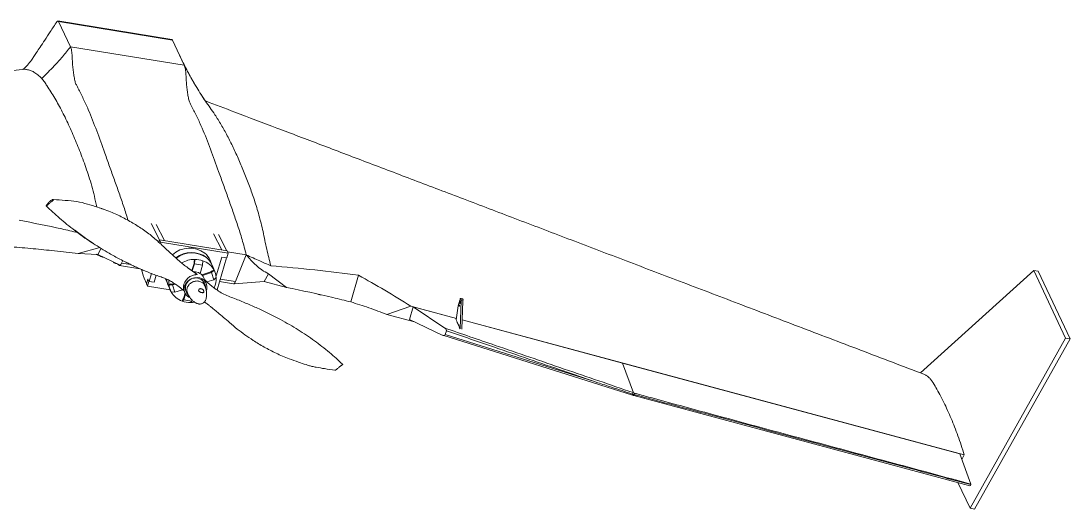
# Model space of a CAD drawing. Header units: inches. Extents: x 0 to 11.7, y 0 to 8.2.
# Drawn here: x 4.6911 to 4.8112, y 4.2961 to 4.352 of the extents above; entities that cross this region are included whole.
import ezdxf

# ---------------------------------------------------------------- set-up
doc = ezdxf.new("R2010")
doc.units = ezdxf.units.IN
doc.header["$MEASUREMENT"] = 0

msp = doc.modelspace()

# ---------------------------------------------------------------- linework, layer by layer
at = {"color": 7, "linetype": 'Continuous', "lineweight": 15}
for p, q in [((4.7084172015, 4.3498910713), (4.6953711395, 4.3520081145)), ((4.695454865, 4.3519342619), (4.6968090482, 4.349049121)), ((4.708481545, 4.3498203828), (4.695454865, 4.3519342619)), ((4.708481545, 4.3498203828), (4.7084074856, 4.3498926567)), ((4.708481545, 4.3498203828), (4.7098356974, 4.3469352534)), ((4.7098356974, 4.3469352534), (4.6968090482, 4.349049121)), ((4.70039272, 4.3305279296), (4.700118036, 4.330620213)), ((4.7005705171, 4.3304681776), (4.70039272, 4.3305279296)), ((4.7070150907, 4.32695585), (4.7060607842, 4.3288163518)), ((4.7075673163, 4.3268662391), (4.7066130288, 4.3287267457)), ((4.7070037158, 4.3269576889), (4.7069192114, 4.3266733417)), ((4.7071164649, 4.3266884485), (4.7070037158, 4.3269576889)), ((4.71474475, 4.325701541), (4.7070037158, 4.3269576889)), ((4.7141348889, 4.3258004946), (4.7131805823, 4.3276610197)), ((4.7146871145, 4.3257108837), (4.7137328081, 4.3275713856)), ((4.6976724853, 4.3253855772), (4.7001545304, 4.3260832417)), ((4.7003073526, 4.3259893285), (4.6999265306, 4.3252910585)), ((4.7071164649, 4.3266884485), (4.7070709914, 4.3265353966)), ((4.71485753, 4.3254322658), (4.7071164649, 4.3266884485)), ((4.71485753, 4.3254322658), (4.71474475, 4.325701541)), ((4.7169243674, 4.3252388005), (4.7147937376, 4.3255845364)), ((4.6999265306, 4.3252910585), (4.6976724853, 4.3253855772)), ((4.7025046817, 4.32404262), (4.6999265306, 4.3252910585)), ((4.7027827298, 4.3245844851), (4.7026640309, 4.3242897989)), ((4.7109679652, 4.3245156089), (4.7109474876, 4.3242503841)), ((4.7110290142, 4.3247198011), (4.7109679652, 4.3245156089)), ((4.7109998291, 4.3242287006), (4.7110363512, 4.3247022371)), ((4.7110290142, 4.3247198011), (4.7110363512, 4.3247022371)), ((4.7119362428, 4.3240752791), (4.711972765, 4.3245487924)), ((4.711965397, 4.3245663912), (4.711972765, 4.3245487924)), ((4.7129977045, 4.3241118268), (4.7127868947, 4.3246151987)), ((4.7134695047, 4.3228307103), (4.7141114642, 4.324991271)), ((4.7135781647, 4.3212481424), (4.7146636899, 4.3249016601)), ((4.7141114642, 4.324991271), (4.7146636899, 4.3249016601)), ((4.7146982046, 4.3248960601), (4.7141114642, 4.324991271)), ((4.7146982046, 4.3248960601), (4.71485753, 4.3254322658)), ((4.7169243674, 4.3252388005), (4.7156907109, 4.3221759198)), ((4.7024364145, 4.3240286033), (4.7047278581, 4.323656752)), ((4.7049508659, 4.3235637911), (4.7051665187, 4.3227758349)), ((4.7109474876, 4.3242503841), (4.7107020659, 4.3234293411)), ((4.7107505781, 4.3233948899), (4.7109998291, 4.3242287006)), ((4.7119362428, 4.3240752791), (4.7109998291, 4.3242287006)), ((4.7116453289, 4.3231021884), (4.7119362428, 4.3240752791)), ((4.7118391078, 4.3229547845), (4.7128596299, 4.3232827258)), ((4.712959084, 4.3232217063), (4.711907193, 4.3228836865)), ((4.7128596299, 4.3232827258), (4.7130234523, 4.3234283458)), ((4.7132515413, 4.3234816837), (4.712959084, 4.3232217063)), ((4.712959084, 4.3232217063), (4.7132019116, 4.3223910847)), ((4.7133313585, 4.3233152393), (4.7130192772, 4.3240603031)), ((4.7130234523, 4.3234283458), (4.7132441733, 4.3234992825)), ((4.7132515413, 4.3234816837), (4.7132441733, 4.3234992825)), ((4.8070496368, 4.3234412695), (4.7940799416, 4.3117233911)), ((4.8106813016, 4.315703822), (4.8070496368, 4.3234412695)), ((4.8070496368, 4.3234412695), (4.8075673668, 4.3233572402)), ((4.8111990126, 4.3156198111), (4.8075673668, 4.3233572402)), ((4.7052409218, 4.3225678303), (4.7055216595, 4.3219696716)), ((4.7056705624, 4.322470839), (4.7055112678, 4.3219346217)), ((4.7057833423, 4.3222015871), (4.7056240169, 4.3216653813)), ((4.7056705624, 4.322470839), (4.7057833423, 4.3222015871)), ((4.7056705624, 4.322470839), (4.7057051079, 4.3224652274)), ((4.7057833423, 4.3222015871), (4.7063700826, 4.3221063762)), ((4.7058029424, 4.3222315698), (4.7058185626, 4.3221983398)), ((4.7058185626, 4.3221983398), (4.7060838064, 4.3230910928)), ((4.7058185626, 4.3221983398), (4.7063707882, 4.3221087289)), ((4.7063689963, 4.3221090008), (4.7063700826, 4.3221063762)), ((4.7063700826, 4.3221063762), (4.7066062547, 4.3229012077)), ((4.7063707882, 4.3221087289), (4.7066062547, 4.3229012077)), ((4.7076946522, 4.3224824485), (4.707905481, 4.3219790582)), ((4.7122026349, 4.3223147974), (4.7120810506, 4.3226050642)), ((4.712351316, 4.3219598258), (4.7122527407, 4.322195176)), ((4.7132019116, 4.3223910847), (4.7124005569, 4.3221335765)), ((4.7134943879, 4.322651067), (4.7132019116, 4.3223910847)), ((4.713853784, 4.3221758608), (4.7154824765, 4.3219115834)), ((4.7155313309, 4.3219287525), (4.7189931617, 4.3221970671)), ((4.7194621684, 4.3230569836), (4.7189931617, 4.3221970671)), ((4.7189931617, 4.3221970671), (4.7215275014, 4.321514546)), ((4.7194621684, 4.3230569836), (4.7215275014, 4.321514546)), ((4.7288834865, 4.3198498615), (4.7297558373, 4.322910534)), ((4.7056240169, 4.3216653813), (4.7055112678, 4.3219346217)), ((4.7056240169, 4.3216653813), (4.7082127996, 4.3212452919)), ((4.7079270536, 4.3219275577), (4.7082391042, 4.3211824822)), ((4.7080790953, 4.3218394956), (4.7082998164, 4.3219104323)), ((4.7080790953, 4.3218394956), (4.7080864514, 4.3218219132)), ((4.7085014366, 4.3217892654), (4.7080864514, 4.3218219132)), ((4.7082998164, 4.3219104323), (4.7085322612, 4.3218921386)), ((4.7087442642, 4.3209586438), (4.708329279, 4.3209912916)), ((4.7088058592, 4.3218870901), (4.7085014366, 4.3217892654)), ((4.7085014366, 4.3217892654), (4.7087442642, 4.3209586438)), ((4.7085322612, 4.3218921386), (4.7087163268, 4.3219512956)), ((4.7096454999, 4.3212482594), (4.7087442642, 4.3209586438)), ((4.7099307354, 4.3208490852), (4.7097508364, 4.3202472849)), ((4.7097644432, 4.321745509), (4.7097574836, 4.3217113028)), ((4.7097671362, 4.3201050827), (4.7099694469, 4.3207818749)), ((4.7097939687, 4.321165393), (4.709892544, 4.3209300427)), ((4.7155313309, 4.3219287525), (4.7154736874, 4.3219199464)), ((4.7096616984, 4.3201459643), (4.7096006685, 4.3199417536)), ((4.7096080554, 4.3199241596), (4.7096006685, 4.3199417536)), ((4.7096080554, 4.3199241596), (4.7097671362, 4.3201050827)), ((4.7097508364, 4.3202472849), (4.7096616984, 4.3201459643)), ((4.7107035499, 4.3199516612), (4.7097671362, 4.3201050827)), ((4.7105444383, 4.3197707497), (4.7107035499, 4.3199516612)), ((4.7107035499, 4.3199516612), (4.7107342459, 4.3200543734)), ((4.7413596103, 4.3200526329), (4.7411738588, 4.3193992935)), ((4.7413956215, 4.3167804627), (4.7415319786, 4.3200101128)), ((4.7416743196, 4.3202090461), (4.7414765407, 4.320239215)), ((4.7415319786, 4.3200101128), (4.7417297267, 4.3199799554)), ((4.7415934503, 4.3167515946), (4.7417297267, 4.3199799554)), ((4.7330142975, 4.3184210771), (4.7357628423, 4.3193653149)), ((4.7330142975, 4.3184210771), (4.7361943135, 4.3175646731)), ((4.7356104063, 4.3178430706), (4.7360132673, 4.3192979795)), ((4.7357628423, 4.3193653149), (4.7409884845, 4.3179600533)), ((4.7360132673, 4.3192979795), (4.739639056, 4.3168649861)), ((4.7409884845, 4.3179600533), (4.7360132673, 4.3192979795)), ((4.7411738588, 4.3193992935), (4.7409666385, 4.3177903702)), ((4.7393489367, 4.3160606682), (4.7356104063, 4.3178430706)), ((4.7409666385, 4.3177903702), (4.7410258087, 4.3176510807)), ((4.7410258087, 4.3176510807), (4.7410225592, 4.3176396208)), ((4.7599828527, 4.3128521339), (4.7416371128, 4.3177856251)), ((4.7416371128, 4.3177856251), (4.799093573, 4.3023345742)), ((4.7394161155, 4.3160341065), (4.7611264557, 4.3091925677)), ((4.739822681, 4.3165519015), (4.7397015082, 4.3161143888)), ((4.7397015082, 4.3161143888), (4.7567625557, 4.3107379714)), ((4.7413460086, 4.3168954962), (4.7413463217, 4.3168965537)), ((4.7413463217, 4.3168965537), (4.7413956215, 4.3167804627)), ((4.7413517029, 4.3168838823), (4.7413509742, 4.3168839958)), ((4.7413956215, 4.3167804627), (4.7414131226, 4.3167777945)), ((4.7997561362, 4.2962308041), (4.8106813016, 4.315703822)), ((4.8002738353, 4.296146798), (4.8111990126, 4.3156198111)), ((4.8106813016, 4.315703822), (4.8111990126, 4.3156198111)), ((4.7599828527, 4.3128521339), (4.7985779418, 4.3024732358)), ((4.7599828527, 4.3128521339), (4.7612260385, 4.3094611065)), ((4.7611315279, 4.3093026554), (4.7611329524, 4.3093021912)), ((4.7611329524, 4.3093021912), (4.7613226791, 4.3092460981)), ((4.7612895734, 4.3091449812), (4.7997505186, 4.2988021519)), ((4.7613226791, 4.3092460981), (4.7613229735, 4.3092460139)), ((4.7985779418, 4.3024732358), (4.7998482293, 4.2990083003)), ((4.799093573, 4.3023345742), (4.7988156089, 4.3018249472)), ((4.7983757226, 4.2991718587), (4.7997561362, 4.2962308041)), ((4.7998482293, 4.2990083003), (4.7998332558, 4.2989392728)), ((4.7997561362, 4.2962308041), (4.8002738353, 4.296146798))]:
    msp.add_line(p, q, dxfattribs=at)
at = {"color": 8, "linetype": 'Continuous', "lineweight": 15}
for p, q in [((4.70372165, 4.3241181723), (4.7026640309, 4.3242897989)), ((4.7112814098, 4.3230247901), (4.7102810852, 4.323729599)), ((4.7121683479, 4.3223766839), (4.7123325805, 4.3222352953)), ((4.7156907109, 4.3221759198), (4.713938302, 4.3224602749))]:
    msp.add_line(p, q, dxfattribs=at)
at = {"color": 7, "linetype": 'Continuous', "lineweight": 15, "flags": 128}
for points in [[(4.6952597763, 4.3519169725), (4.6952877187, 4.3519613965), (4.6953808364, 4.3520065243), (4.695454865, 4.3519342619)], [(4.7025046817, 4.32404262), (4.7024311567, 4.3240313932), (4.7024216258, 4.324042314)], [(4.7026640309, 4.3242897989), (4.702585077, 4.3241318201), (4.7025046817, 4.32404262)], [(4.7077673483, 4.3224655908), (4.7078462085, 4.3221383552), (4.707905481, 4.3219790582)], [(4.7077824838, 4.3224575346), (4.7078677812, 4.3220868547), (4.7079270536, 4.3219275577)], [(4.7123592214, 4.3211666218), (4.7124052002, 4.3213238034), (4.7124301726, 4.321600199), (4.7123845873, 4.3218682575), (4.7122709278, 4.3221134555), (4.712095374, 4.3223226321), (4.7118672761, 4.3224845035), (4.7115990154, 4.3225903148), (4.7113050637, 4.3226343688), (4.7110012127, 4.3226143274), (4.7107038768, 4.3225312201), (4.710429089, 4.3223895423), (4.7101916254, 4.3221969703), (4.7100043398, 4.321963847), (4.7098772961, 4.3217027322), (4.7098173419, 4.3214277468), (4.7098277209, 4.3211536792), (4.7099078981, 4.3208952845), (4.7100534665, 4.3206665662), (4.7102566822, 4.3204797792), (4.7104433925, 4.320372003)], [(4.7156907109, 4.3221759198), (4.7156117262, 4.3220179525), (4.7155313309, 4.3219287525)], [(4.7105370822, 4.3197883322), (4.7107694805, 4.3197986448), (4.7109658668, 4.3198214186)], [(4.7415319786, 4.3200101128), (4.7415313293, 4.3200982366), (4.7415216088, 4.3201694182), (4.7415036315, 4.3202176349), (4.7414789429, 4.3202387264), (4.7414495994, 4.3202309598), (4.7414181864, 4.3201949214), (4.7413873179, 4.3201337421), (4.7413596103, 4.3200526329)], [(4.7413786247, 4.319685268), (4.7413905834, 4.3196718014), (4.741405636, 4.3196779177), (4.7414216102, 4.3197026394), (4.7414359787, 4.3197422372), (4.7414466502, 4.3197906756), (4.7414519085, 4.319840576), (4.7414510001, 4.3198843356), (4.7414440636, 4.3199152975), (4.7414321239, 4.319928769), (4.7414170215, 4.3199226594), (4.7414010781, 4.3198979261), (4.7413866788, 4.3198583399), (4.7413760381, 4.3198098899), (4.7413707798, 4.3197599896), (4.7413716882, 4.3197162299), (4.7413786247, 4.319685268)], [(4.741288392, 4.3193677967), (4.7412955311, 4.3193597416), (4.7413045912, 4.3193633892), (4.7413141396, 4.3193782379), (4.7413227858, 4.3194020084), (4.741329186, 4.3194310444), (4.7413323224, 4.3194610008), (4.7413317788, 4.3194872515), (4.7413276255, 4.3195058184), (4.7413204863, 4.3195138967), (4.7413114262, 4.3195102492), (4.741301828, 4.3194954072), (4.7412932008, 4.3194716415), (4.7412868125, 4.3194425892), (4.7412836452, 4.3194126443), (4.7412842077, 4.3193863984), (4.741288392, 4.3193677967)]]:
    msp.add_lwpolyline(points, dxfattribs=at)
at = {"color": 7, "linetype": 'Continuous', "lineweight": 15}
for centre, radius, start, end in [((4.7104357667, 4.323093963), 0.0029189742283253, 53.4163810527, 132.298428971), ((4.71065064, 4.3226082261), 0.0029023974718236, 53.2727928241, 127.9833236896), ((4.7106726984, 4.3225579148), 0.002901153828213, 53.2664373002, 127.5319864047), ((4.7110578104, 4.3215982857), 0.0031216482707347, 90.5285425478, 119.1811816994), ((4.7112394554, 4.3223966854), 0.0022879279844238, 28.8108431292, 71.500753987), ((4.7108036371, 4.3237797254), 0.0021520516967259, 22.8438963037, 50.3980901909), ((4.7110148817, 4.3232766714), 0.0021515274858994, 22.8405914948, 50.4009136326), ((4.7110364107, 4.3232251619), 0.0021515622488143, 22.8397908038, 50.4001723579), ((4.7110229277, 4.3221193749), 0.0011642672497506, 24.6556090473, 94.5551232159), ((4.7064275507, 4.323109596), 0.0013044532107862, 194.8247174815, 204.5394767596), ((4.7103175906, 4.3220169656), 0.0022455192882844, 172.6402971117, 184.5329800414), ((4.711117786, 4.3214355857), 0.0011589238145299, 359.9268292586, 229.4584181893), ((4.7111278768, 4.3224976827), 0.0023653119042213, 334.0739696803, 4.1452805944), ((4.7103266628, 4.3221114987), 0.0022879819127905, 208.8105574317, 251.4998155386), ((4.7415442307, 4.3200563376), 0.0002006065679593, 337.6194705753, 49.5730821151), ((4.7617707982, 4.3091036528), 0.0006680304723374, 147.0942070784, 162.7105157314), ((4.7580667283, 4.3101179151), 0.0033706499442416, 345.0100544242, 347.9281396675)]:
    msp.add_arc(centre, radius, start, end, dxfattribs=at)
at = {"color": 8, "linetype": 'Continuous', "lineweight": 15}
for centre, radius, start, end in [((4.761246102, 4.3092422158), 0.0001295383303103, 152.1876651745, 202.5363465085), ((4.7606635655, 4.3094079689), 0.0006790054461562, 337.2125848465, 346.2009076422)]:
    msp.add_arc(centre, radius, start, end, dxfattribs=at)
at = {"color": 7, "linetype": 'Continuous', "lineweight": 15}
for centre, major_axis, ratio, start_param, end_param in [((4.7112377976, 4.3211682838), (-0.0001035033134098029, 0.00353927581518132), 0.7414092594, 5.960100885188246, 6.32053939772788), ((4.7112377976, 4.3211682838), (0.001443143166233618, 0.002884105884833233), 0.6091370936, 5.522380599835662, 5.882819112375237), ((4.7112377976, 4.3211682838), (0.003045083331829623, -0.001283610463054252), 0.6384379592, 3.440757945147255, 3.801196457686923), ((4.7112377976, 4.3211682838), (0.002864618096060312, 0.0002136196360948972), 0.4862223648, 4.07140298533971, 4.431841497879253), ((4.7394032001, 4.3162566139), (0.0002852721406636505, -0.0001726078323169844), 0.5951969513, 4.878150330040361, 6.448946656836093), ((4.7997944867, 4.2990060602), (4.322564266789897e-05, 0.0002040897259085739), 0.2580821738, 3.127646211504952, 4.434120895058091)]:
    msp.add_ellipse(centre, major_axis=major_axis, ratio=ratio, start_param=start_param, end_param=end_param, dxfattribs=at)
for points, knots in [([(4.695260852339073, 4.351929184874803), (4.695008426147734, 4.351547505763515), (4.694541693484748, 4.350841786174464), (4.693896770346155, 4.349864414018323), (4.693373585023668, 4.349062177168453), (4.692968010808222, 4.348443935697108), (4.692635971402701, 4.347953635318454), (4.692295942673884, 4.347471551385174), (4.691898715090249, 4.346946038113678), (4.691538278817879, 4.346614801216832), (4.691356018368874, 4.346447305905804)], [0, 0, 0, 0, 0.206658300713795, 0.3821084432972119, 0.5258025904054351, 0.6360081966673669, 0.7133207053095929, 0.7866857529740774, 0.8921341900846385, 1, 1, 1, 1]), ([(4.696809048158356, 4.349049120989939), (4.696501759228366, 4.348670315642432), (4.695901637597427, 4.347930525624736), (4.694817360613136, 4.346701536926621), (4.694008425758552, 4.345900137711319), (4.693526180006495, 4.345422384323527)], [0, 0, 0, 0, 0.2976481425889287, 0.581293601374885, 1, 1, 1, 1]), ([(4.696809048158356, 4.349049120989939), (4.696857927461719, 4.348912808321066), (4.696956162118415, 4.348638855393984), (4.697002122517072, 4.347964956209003), (4.697027639906554, 4.347267172642534), (4.697084802418462, 4.346620906448157), (4.697167063627382, 4.346038679205384), (4.697245439523286, 4.345454671502639), (4.697353890922246, 4.344940690671795), (4.697521998437902, 4.344615626247542), (4.697830797749456, 4.344011219430672), (4.698284872991076, 4.343132207167078), (4.698998811135094, 4.341531903713026), (4.699820795910583, 4.339461399213851), (4.700615810840694, 4.337239882470643), (4.701283207421374, 4.335354756635827), (4.70183289881259, 4.333836494331077), (4.702378722192021, 4.332305807414928), (4.702909742031754, 4.33077117421924), (4.7032428603008, 4.329698386154657), (4.703406000791389, 4.329173001666867)], [0, 0, 0, 0, 0.0210411266097971, 0.0422871789646909, 0.0640241833443282, 0.0853914846640692, 0.1066719826561081, 0.1277550972233142, 0.1486114367992912, 0.1695027528595053, 0.1904201376704528, 0.2650026411752885, 0.3396454224198213, 0.4730732771176414, 0.6064415305913881, 0.6857749421738429, 0.7651208017475432, 0.8444746438166445, 0.9238334091379163, 0.9999999999999999, 0.9999999999999999, 0.9999999999999999, 0.9999999999999999]), ([(4.711337778268136, 4.344259914797689), (4.71124038401299, 4.344422469575203), (4.711037602423927, 4.34476091988774), (4.710731972849147, 4.345294411156422), (4.710408557531056, 4.345878160830792), (4.710061161154131, 4.346531211688562), (4.709683454258619, 4.347271744890787), (4.709439228203902, 4.347784244090385), (4.709306435917395, 4.348062903714258)], [0, 0, 0, 0, 0.1173128704845478, 0.2442535266416391, 0.3888285309693261, 0.5582079531713816, 0.7597857602592706, 0.9999999999999999, 0.9999999999999999, 0.9999999999999999, 0.9999999999999999]), ([(4.691634703170348, 4.346478641662277), (4.680575051592008, 4.34523400061788), (4.663533590792309, 4.343316173332134), (4.646466991760837, 4.341404662232603), (4.640476358641785, 4.340733693067675)], [0, 0, 0, 0, 0.648984949607987, 1, 1, 1, 1]), ([(4.693526180006495, 4.345422384323527), (4.693381727312912, 4.34556720496435), (4.693092369839385, 4.345857299483901), (4.692650921847163, 4.346143679406262), (4.692223384913436, 4.34638286560053), (4.691881148559266, 4.346429585040759), (4.691685758442421, 4.346465739132079), (4.691634230174822, 4.346475273686448)], [0, 0, 0, 0, 0.2473662962213591, 0.4955067623466987, 0.7094894581758969, 0.9233865807485222, 1, 1, 1, 1]), ([(4.709835697353232, 4.346935253440635), (4.70988459383318, 4.346798940880143), (4.709982858526598, 4.346525000670542), (4.710028748023845, 4.345851060277716), (4.710054341785013, 4.34515329755556), (4.710111441751594, 4.344507027800423), (4.710193708443043, 4.343924798461195), (4.710272124189544, 4.343340804712613), (4.710380576501761, 4.34282682131069), (4.710548638967293, 4.34250174319778), (4.710857513236588, 4.341897362694727), (4.711311501298731, 4.34101832791277), (4.712025471338612, 4.339418035800942), (4.712847449579735, 4.337347555672743), (4.713642434683084, 4.335125939080188), (4.714309910898987, 4.333241048299893), (4.714859341450231, 4.331722022149133), (4.715406143423929, 4.330194199448582), (4.715940714131858, 4.328628051721615), (4.716463631514334, 4.32702419438747), (4.716770802794217, 4.325833877369197), (4.716924367366977, 4.325238800497332)], [0, 0, 0, 0, 0.0194381656846648, 0.0390638629538943, 0.0591449855702701, 0.0788823921731802, 0.0985407196898309, 0.1180175803877079, 0.1372840822494792, 0.1565818877643521, 0.1759057987727315, 0.2448020088662079, 0.3137549178163495, 0.4370118297774829, 0.5602136837985405, 0.6334996655685432, 0.70679714644392, 0.7801020013247855, 0.853411404167999, 0.9267157557862993, 1, 1, 1, 1]), ([(4.709835697353232, 4.346935253440635), (4.710086814138214, 4.346465906848962), (4.71057723413002, 4.345549293681678), (4.71142438037136, 4.344083261614008), (4.712069006323424, 4.343118708141211), (4.712431114318812, 4.342576886138295)], [0, 0, 0, 0, 0.3150226128452381, 0.6152252515521853, 0.9999999999999999, 0.9999999999999999, 0.9999999999999999, 0.9999999999999999]), ([(4.69981433281623, 4.330722269874838), (4.699726929100605, 4.331139873121046), (4.699463688377596, 4.332397602036569), (4.698924128737069, 4.3342213604757), (4.698224820037673, 4.336249346194813), (4.697471221801051, 4.338103205252041), (4.69670138431825, 4.339933608272603), (4.695881964231976, 4.341625490587391), (4.695021812492423, 4.343201112792997), (4.69432601394827, 4.344297166086068), (4.693826998749286, 4.345035832614765), (4.693626438918248, 4.345293551747149), (4.693526180006495, 4.345422384323527)], [0, 0, 0, 0, 0.060560517027065, 0.1823949265138613, 0.3042171498175488, 0.4260450367839522, 0.5479074144770653, 0.6723876646110344, 0.7968216595337432, 0.9212102137336606, 0.9606133581817028, 0.9999999999999999, 0.9999999999999999, 0.9999999999999999, 0.9999999999999999]), ([(4.712802085110256, 4.342059812581465), (4.712619575949442, 4.342308540332177), (4.712247656641956, 4.342815400658447), (4.71190477163208, 4.343352264799458), (4.711730148000811, 4.343625677643709)], [0, 0, 0, 0, 0.490722468935891, 1, 1, 1, 1]), ([(4.79455671127084, 4.311541810318793), (4.792114423255093, 4.312471961003484), (4.787299017135893, 4.314305918861839), (4.780181849635095, 4.317016807445313), (4.77327375131577, 4.319648154059344), (4.766574775914498, 4.322199828640364), (4.760084840096796, 4.324671749517496), (4.753803897452501, 4.327063735856591), (4.747731856487664, 4.329375556422278), (4.741868706002524, 4.33160700690683), (4.736214377157867, 4.333757890044877), (4.730768870907164, 4.335828043941892), (4.725532175761053, 4.337817428394547), (4.720504422108212, 4.339725841035381), (4.716099686177521, 4.341396574668715), (4.713372207732456, 4.34243003962448), (4.712249931894677, 4.342855279556675)], [0, 0, 0, 0, 0.0888484141364515, 0.1751804841833269, 0.2589977893865704, 0.3403014634173911, 0.4190924181888567, 0.4953704963530347, 0.5691363355983142, 0.6403899516587193, 0.709131036225442, 0.7753592152098789, 0.8390751851693596, 0.900277862809516, 0.9589673219002077, 1, 1, 1, 1]), ([(4.719728900745806, 4.323992831372459), (4.719570872417536, 4.324615299296945), (4.719254683671965, 4.325860755439884), (4.718854406467059, 4.327927440727041), (4.718379387915212, 4.329796360911494), (4.717859189533631, 4.331533411362295), (4.717293545887346, 4.333131615903803), (4.716687642767626, 4.334628504227402), (4.71607482886974, 4.336133503600745), (4.71542716076549, 4.337552464892855), (4.714756831815154, 4.33889133996623), (4.714060727012664, 4.340134342354932), (4.713408115674101, 4.341201424127187), (4.712973892368237, 4.341797927677383), (4.712789724854009, 4.342050923254969)], [0, 0, 0, 0, 0.0840422807598965, 0.1681548088211618, 0.2522617502239264, 0.33638931875554, 0.4204977818530704, 0.5046113052424821, 0.5909633950551377, 0.6773536557267128, 0.7637439747270675, 0.850099153040896, 0.9364224213844913, 1, 1, 1, 1]), ([(4.694868510916181, 4.331588771323572), (4.69487248170961, 4.331586414735457), (4.694880451545635, 4.331581684793901), (4.694883750405046, 4.33156689048994), (4.694878850312448, 4.331548540060757), (4.694865180332879, 4.331525435889064), (4.694817352066631, 4.331469329288666), (4.694684111586029, 4.331360073638264), (4.69452319089902, 4.331233751063295), (4.694383002059735, 4.331119447619243), (4.694312835196741, 4.331062926293706), (4.694277870805423, 4.331034311370699), (4.694243042979516, 4.331005419090622), (4.694195547663494, 4.330964128363799), (4.694127702047077, 4.330912267499108), (4.694074973807814, 4.330865989671008), (4.694046133840344, 4.330835124664946), (4.694035192677279, 4.330825609000381), (4.694028809594446, 4.330821204288372), (4.694023535250233, 4.330819158142532), (4.694019091274158, 4.330818976909059), (4.694014459969583, 4.330821507013171), (4.694011209314771, 4.330827404149025), (4.694011697443363, 4.330833973750641), (4.694011928581602, 4.330837084582832)], [0, 0, 0, 0, 0.0227248110599584, 0.0456112918182124, 0.0666301276817554, 0.0844633645385155, 0.115738793509101, 0.2411731747908215, 0.4873585925160172, 0.6103935573800511, 0.6719285665373878, 0.7026924220806802, 0.7180821203609493, 0.7796194600391791, 0.8513991397715166, 0.923890924386396, 0.9439742843847214, 0.9510138146044733, 0.9581202787595215, 0.9626589924940352, 0.9672155640641648, 0.9748714508401672, 0.9881011506912354, 1, 1, 1, 1]), ([(4.694011928581602, 4.330837084582832), (4.694013038834632, 4.33084064574835), (4.694015567707913, 4.330848757175271), (4.69403808502585, 4.330879167328849), (4.694129915066178, 4.330984924974963), (4.694264541267351, 4.331176654262306), (4.694461502652033, 4.331378615294009), (4.694637229926148, 4.331513761552026), (4.694749124618267, 4.331571258385768), (4.69482850602168, 4.331595492839412), (4.694856014255643, 4.331590870979197), (4.694868510916181, 4.331588771323572)], [0, 0, 0, 0, 0.0118701991756846, 0.0270372867173934, 0.0917860625681712, 0.3509315995902466, 0.6118977527150996, 0.7455753632370342, 0.8799033398683033, 0.9454415286930409, 1, 1, 1, 1]), ([(4.710281085172859, 4.32372959903797), (4.71026655376826, 4.323739819283693), (4.709915844113937, 4.323986480838025), (4.709275327438397, 4.324494355862348), (4.708429250472721, 4.325292599736833), (4.707498956771938, 4.326145202895356), (4.706469663559656, 4.327104857283076), (4.705345871728828, 4.328014171628061), (4.704097383493938, 4.328804349441595), (4.702796571918204, 4.329534230652403), (4.701598406667994, 4.330086794059762), (4.700836924195913, 4.330358383697738), (4.700561468545215, 4.330456627456714)], [0, 0, 0, 0, 0.0041512353907515, 0.1001884104934919, 0.1927353802832881, 0.2858418087098097, 0.4108400129007764, 0.5368766870998108, 0.6646330980251179, 0.7940177602489368, 0.9254888011698333, 1, 1, 1, 1]), ([(4.697633365339171, 4.327784628482735), (4.697028721866332, 4.327925943660114), (4.694810017329678, 4.328444491596597), (4.692565228113809, 4.328887954596123), (4.690932190992394, 4.32921056463678)], [0, 0, 0, 0, 0.2725209521367855, 1, 1, 1, 1]), ([(4.697335104265682, 4.328064947411346), (4.697525206066987, 4.327914993374189), (4.697920349365049, 4.327603300731652), (4.698614074421202, 4.327092805616044), (4.699129250852813, 4.326747776893966), (4.699426712975862, 4.326548557811175)], [0, 0, 0, 0, 0.2815110971240247, 0.5851455514620278, 0.9999999999999999, 0.9999999999999999, 0.9999999999999999, 0.9999999999999999]), ([(4.690059840146938, 4.326149892142921), (4.690883198057899, 4.326085352793662), (4.692530376984733, 4.325956237794419), (4.695064523604155, 4.325683811963687), (4.696777335869965, 4.325487942460326), (4.697672485288154, 4.325385577200878)], [0, 0, 0, 0, 0.3230032440812635, 0.646188164182633, 1, 1, 1, 1]), ([(4.699395930889964, 4.326549297742352), (4.700007108632264, 4.326162933664714), (4.701011187351302, 4.325528192048149), (4.70227841731336, 4.324834585114163), (4.702926286040901, 4.324510688674301), (4.70315394385864, 4.324396873091702)], [0, 0, 0, 0, 0.5022247015232764, 0.8250842595757892, 1, 1, 1, 1]), ([(4.699749543816142, 4.325298488270369), (4.699783464880289, 4.325283525632354), (4.699956127711038, 4.32520736376951), (4.700203467004695, 4.325099862063915), (4.700467042883941, 4.324981074745595), (4.700558855153966, 4.324962017796198), (4.700570700958606, 4.324977186037324), (4.700576412553125, 4.324984499583808)], [0, 0, 0, 0, 0.1070924959754137, 0.5451153721862315, 0.7759039267880827, 0.8919494333709312, 1, 1, 1, 1]), ([(4.701716566743315, 4.324424265909916), (4.701718446064558, 4.324421707153522), (4.701725192459375, 4.324412521719729), (4.701746102875059, 4.324375644381135), (4.701779825237162, 4.324344979981956), (4.701826191769706, 4.324339031652976), (4.701867285022479, 4.324327548900495), (4.7018975233505, 4.32431161829434), (4.701929883225151, 4.324293749075873), (4.701978784909219, 4.324269137270073), (4.702086377673936, 4.324227208025774), (4.70224320719035, 4.324149865356843), (4.702355928215833, 4.324078139690146), (4.702420834005943, 4.324036839399909)], [0, 0, 0, 0, 0.0416325707269359, 0.1494527666486873, 0.2374676889308972, 0.306478733341241, 0.3373562578338752, 0.3683487131057144, 0.4003967992199015, 0.4342799657296155, 0.5111514535900527, 0.7185165676618492, 1, 1, 1, 1]), ([(4.703177982869399, 4.324387524023339), (4.703333353085423, 4.324309702987228), (4.703654547997769, 4.324148824528587), (4.704120963743572, 4.323923865594092), (4.70456268259227, 4.323722357302329), (4.705005524179247, 4.323542961720491), (4.705501701944968, 4.323328561052226), (4.706082826664189, 4.323085445206387), (4.706703822676002, 4.322859587448687), (4.707300972895469, 4.322675283935045), (4.707816479402026, 4.322470395891029), (4.708268751385386, 4.322236627290726), (4.708741101565314, 4.321945441456625), (4.709262914277959, 4.321567854538766), (4.709629705576923, 4.32126459743116), (4.709820800182204, 4.321106603505348)], [0, 0, 0, 0, 0.0675331349763422, 0.1396104087657338, 0.2007121974679878, 0.2541571775843146, 0.3225436684659664, 0.4098790680743424, 0.5013806120353891, 0.586894327871878, 0.6625038276767029, 0.7286222600850144, 0.7980952662749361, 0.8948096492346065, 1, 1, 1, 1]), ([(4.719728900745806, 4.323992831372459), (4.719311255960502, 4.32417410907997), (4.718632773153392, 4.324468602899086), (4.71769910650135, 4.324885961274233), (4.717182618722871, 4.325121185155941), (4.716924367366977, 4.325238800497332)], [0, 0, 0, 0, 0.4446170743286293, 0.722300508216559, 1, 1, 1, 1]), ([(4.716924367366977, 4.325238800497332), (4.717098363034876, 4.325029611085414), (4.717447287483924, 4.324610110409441), (4.718042308809004, 4.324029075237289), (4.71870075279806, 4.323489034347487), (4.71920722383943, 4.323201647035439), (4.719462168435247, 4.323056983597398)], [0, 0, 0, 0, 0.2451206223555477, 0.4915557906573124, 0.7440621617863293, 1, 1, 1, 1]), ([(4.711232452385513, 4.323060870641027), (4.711163044696692, 4.323107124807561), (4.71083828236838, 4.323323550553365), (4.71052590567625, 4.323550497931677), (4.710280289634455, 4.323728942476872)], [0, 0, 0, 0, 0.2137184111922946, 1, 1, 1, 1]), ([(4.729755837328675, 4.322910534022031), (4.728091070989973, 4.323118729460195), (4.724761222182599, 4.323535159871692), (4.721406447525521, 4.323840233540007), (4.719728900948788, 4.323992784855743)], [0, 0, 0, 0, 0.4999525308821604, 1, 1, 1, 1]), ([(4.709764443156872, 4.321745508964468), (4.709768062492794, 4.32176128144516), (4.709797226760204, 4.321888374606571), (4.709898708311881, 4.322144909920719), (4.710071278056431, 4.322387400495912), (4.710297389278455, 4.32262001146622), (4.710575107898262, 4.322823120677086), (4.710902582431497, 4.322932355055662), (4.711101769842598, 4.322965854597498), (4.711175573359875, 4.322975389726107), (4.711229097442206, 4.322982160811851), (4.711264554934, 4.322988129040392), (4.711284981035497, 4.322995979173208), (4.711291677666046, 4.323004229000817), (4.711290324214897, 4.32301411080272), (4.711284379712843, 4.323021232263785), (4.711281409841246, 4.323024790143782)], [0, 0, 0, 0, 0.0233053264667066, 0.1877921219916219, 0.3739215071286525, 0.4106402559739502, 0.6157110436384096, 0.8208217759806434, 0.8725106238085667, 0.9080383357196303, 0.9327492003184009, 0.9581592692093804, 0.9701445707193087, 0.9801078232210686, 0.990061873929634, 1, 1, 1, 1]), ([(4.712160074422022, 4.321696079078106), (4.712148946544153, 4.321735715144762), (4.71210462792581, 4.321893572350917), (4.711874042495434, 4.322097568286422), (4.711512169937224, 4.322251200126793), (4.711090384638803, 4.322254178245475), (4.710686578780905, 4.322111372049194), (4.710356780119312, 4.321842241781242), (4.710159485457936, 4.321491165680258), (4.7101038775679, 4.321144226424184), (4.71018344043643, 4.32095543564711), (4.710215207966596, 4.320880056053383)], [0, 0, 0, 0, 0.0419093673753522, 0.1669110031319809, 0.2919126007453346, 0.4169084643757731, 0.5419146925828897, 0.6669184302503799, 0.791913224962988, 0.916915980720314, 1, 1, 1, 1]), ([(4.711281409841246, 4.323024790143782), (4.711271726144351, 4.323033648505024), (4.711258264460435, 4.323045962857727), (4.71123650988088, 4.323054855198982), (4.711230404513995, 4.323057350811719)], [0, 0, 0, 0, 0.7193525680061726, 1, 1, 1, 1]), ([(4.712168347880068, 4.322376683908444), (4.71216864587764, 4.322375322569006), (4.712169218300642, 4.322372707574534), (4.712175499206523, 4.322358898896161), (4.712189590253575, 4.322330504248266), (4.712217478843545, 4.322275025560943), (4.712239028532628, 4.322225783660147), (4.712252478026568, 4.322195051028982)], [0, 0, 0, 0, 0.0938007115284882, 0.1801816177687788, 0.3019647733904893, 0.5643454291374949, 1, 1, 1, 1]), ([(4.71220154498598, 4.322314543603229), (4.712201359544177, 4.322315954180093), (4.712198681456423, 4.32233632525376), (4.712183179214176, 4.322353995562993), (4.71217087499475, 4.322376311510017), (4.712169016366656, 4.322376585399518), (4.712168347880068, 4.322376683908444)], [0, 0, 0, 0, 0.0378480468791397, 0.5465886836867506, 0.8369230590571045, 1, 1, 1, 1]), ([(4.712405795095266, 4.322160198991657), (4.712347194645294, 4.322212116113114), (4.712270250764083, 4.322280284614005), (4.712195181103223, 4.322350267615946), (4.712177284486359, 4.322366951572667)], [0, 0, 0, 0, 0.7615998705732901, 0.9999999999999999, 0.9999999999999999, 0.9999999999999999, 0.9999999999999999]), ([(4.712332580486583, 4.322235295306905), (4.712613356573736, 4.32198185837403), (4.713232378237078, 4.321423110820661), (4.714360985948153, 4.320679857154568), (4.715770010855457, 4.320186157776724), (4.717100294854182, 4.31961395137368), (4.718390493859444, 4.319066723914036), (4.719639911167663, 4.318468893257163), (4.721149190359613, 4.317681438872383), (4.722867753871845, 4.316674901689481), (4.724724954539002, 4.315434297662009), (4.726414066978548, 4.314112038944134), (4.727451272074141, 4.313173613983973), (4.727952420708633, 4.312720193161653)], [0, 0, 0, 0, 0.0606774352042139, 0.1337743796072252, 0.2104060016527914, 0.2866419523153433, 0.3624765565941535, 0.4377545139167634, 0.5121642510945545, 0.6403327128902423, 0.7653177318538391, 0.886608059755191, 1, 1, 1, 1]), ([(4.735762842298739, 4.319365314880762), (4.734772903160674, 4.319983624404792), (4.732792107918667, 4.321220816183752), (4.730768239827176, 4.322347120943212), (4.729755837328675, 4.322910534022031)], [0, 0, 0, 0, 0.4997685359249619, 1, 1, 1, 1]), ([(4.709794250414667, 4.321165522813611), (4.709793463732633, 4.321167153492207), (4.709761435209432, 4.321233544009591), (4.709719389567763, 4.321424491072483), (4.709745919823896, 4.321624238605353), (4.709757483596688, 4.321711302788762)], [0, 0, 0, 0, 0.0140060345278643, 0.5702336934224822, 1, 1, 1, 1]), ([(4.710203561184962, 4.320875977268155), (4.710217167204439, 4.320838931676641), (4.71027988489626, 4.320668167994015), (4.710436683873271, 4.320408645225093), (4.710658438294184, 4.320114655068802), (4.710888435414907, 4.319899313058364), (4.711075958797102, 4.319760834072224), (4.711199234361313, 4.319709818221646), (4.711234581862232, 4.319695190157789)], [0, 0, 0, 0, 0.0767171025939965, 0.3536316852788904, 0.5842879677300554, 0.779791356969379, 0.9368583282360181, 1, 1, 1, 1]), ([(4.711825079200523, 4.320919529347858), (4.71185781174817, 4.320914363291491), (4.711923281960576, 4.320904030371141), (4.712001592235579, 4.320909793101193), (4.712055061114645, 4.320936601071288), (4.712079395160102, 4.320987010127503), (4.712075781415193, 4.321056868851383), (4.712044474177828, 4.321141131188027), (4.711983749585178, 4.32123164151094), (4.711895695108246, 4.321311111088111), (4.711794244246029, 4.32136017971072), (4.711697955726972, 4.321373922073377), (4.711613819244699, 4.321359123859714), (4.711542743335275, 4.321319493076154), (4.711490767594125, 4.321256315999459), (4.711470518528986, 4.32117640194857), (4.711492422073589, 4.321095387781502), (4.711552302122149, 4.3210280221789), (4.711636226391135, 4.320977466843035), (4.711731430785297, 4.320940839301374), (4.711794894442835, 4.320926397972188), (4.711825079200524, 4.320919529347858)], [0, 0, 0, 0, 0.0522838405333092, 0.1045758546484662, 0.1567268928873808, 0.2076209955949257, 0.2580008226038576, 0.3112791170713761, 0.3694435230806388, 0.4292703476785071, 0.4839138676132575, 0.5318167008876036, 0.5776296788104717, 0.6263353831596825, 0.6807914186265217, 0.740239158194211, 0.7989811408034386, 0.8523067380785293, 0.9026467108752269, 0.9536965634137605, 0.9999999999999999, 0.9999999999999999, 0.9999999999999999, 0.9999999999999999]), ([(4.711870054625303, 4.319658676979669), (4.711923490643551, 4.319686217321786), (4.712000492151479, 4.319725903060757), (4.71209619226491, 4.31981114792486), (4.712176845959596, 4.319904557098897), (4.712259608262406, 4.320042875734642), (4.712330618083441, 4.320223882279502), (4.712380416034223, 4.320455530983012), (4.712397179884753, 4.320739463596984), (4.712366958772091, 4.32107075627874), (4.712295519627915, 4.321400669331669), (4.712209489101325, 4.321608696170292), (4.712171671501227, 4.321700141336382)], [0, 0, 0, 0, 0.0582666443311352, 0.0839624587031261, 0.1324473438810968, 0.1926853281635311, 0.2726164653113218, 0.3763715974360031, 0.5077956723236688, 0.6680036008855892, 0.8540598604521389, 1, 1, 1, 1]), ([(4.715480383341583, 4.321912371747349), (4.715493787798795, 4.321916227989271), (4.715512790143092, 4.32192169465126), (4.715536835726092, 4.321927907544679), (4.715543919297277, 4.321929737796531)], [0, 0, 0, 0, 0.7054107116160738, 1, 1, 1, 1]), ([(4.721527501361986, 4.321514545957916), (4.723301333049333, 4.321144926944594), (4.725768177990605, 4.320630902530826), (4.728200243773553, 4.320021157748845), (4.728883486483219, 4.319849861528172)], [0, 0, 0, 0, 0.7190689847058174, 1, 1, 1, 1]), ([(4.711234581862232, 4.319695190157789), (4.711265362985246, 4.319680475759794), (4.711343278432514, 4.319643229591075), (4.711473605294709, 4.319613738155542), (4.711606782875865, 4.319604197544988), (4.711734444296603, 4.319612975464296), (4.711819598693113, 4.319641673019994), (4.711870054625303, 4.319658676979669)], [0, 0, 0, 0, 0.1803532579891681, 0.4565234593934551, 0.6389394991551152, 0.7860633755414885, 1, 1, 1, 1]), ([(4.712119920974725, 4.319844176607949), (4.712137039358176, 4.319833950364914), (4.712277677860373, 4.319749935217822), (4.712495805512475, 4.319593883488323), (4.712744947531228, 4.319402871562221), (4.712919971761024, 4.319257127747416), (4.713074224984597, 4.319127418391375), (4.713247210373628, 4.31898153454343), (4.713447945184003, 4.318813434244569), (4.713810304897308, 4.318510933093851), (4.714326265875704, 4.318077161028423), (4.715048709506719, 4.317454488366518), (4.71587249638018, 4.316750042362031), (4.716768107807522, 4.316081582186924), (4.717799287410672, 4.315381138414184), (4.718971231851121, 4.314659593500838), (4.720349444922473, 4.313960958200986), (4.721667777280366, 4.313389465595601), (4.722836850213276, 4.312983232444826), (4.723584968463245, 4.312738074964541), (4.724099336461205, 4.312569577830329), (4.724481479683452, 4.312465662911292), (4.725088206145279, 4.312337595677466), (4.725978257405684, 4.31219912129492), (4.726696412169722, 4.312088167213222), (4.727097999277256, 4.312026122468873)], [0, 0, 0, 0, 0.0039758249128662, 0.0326639523145946, 0.0530307178069729, 0.0658708563184435, 0.078293174380176, 0.0928673664069284, 0.1096511915101033, 0.1281467566235869, 0.1818221408865986, 0.2392210901592315, 0.3070610273873232, 0.3719620233860098, 0.4359696706969075, 0.5204073603359262, 0.608200070286553, 0.6995273112069073, 0.761810705399957, 0.8143499777634587, 0.8306350579106433, 0.8523236846963582, 0.8799665873851165, 0.9328781574763304, 1, 1, 1, 1]), ([(4.72510422672518, 4.320733339211956), (4.725160607239805, 4.320717412911576), (4.725261941954017, 4.32068878800263), (4.725366100649304, 4.320661554889607), (4.725419283042815, 4.320649087412368), (4.725442057498, 4.320644654506109), (4.725444380977354, 4.320645597326195), (4.725445429445408, 4.320646022772944)], [0, 0, 0, 0, 0.3836715527142625, 0.6895865957311068, 0.809637929877104, 0.9140992801397286, 1, 1, 1, 1]), ([(4.728883486483219, 4.319849861528172), (4.729575211321333, 4.319635115798635), (4.730960273150344, 4.319205123847304), (4.732329091659372, 4.318682628754257), (4.733014297537012, 4.318421077126752)], [0, 0, 0, 0, 0.4994180213659888, 1, 1, 1, 1]), ([(4.741350974177847, 4.316883995829746), (4.741314786838864, 4.316967782929501), (4.741205590152924, 4.317220613722684), (4.741095899110461, 4.31747172607126), (4.741022559234727, 4.317639620805656)], [0, 0, 0, 0, 0.3313959454892014, 1, 1, 1, 1]), ([(4.739639056005684, 4.316864986114428), (4.74156633113607, 4.316203574032007), (4.74612512314912, 4.31463906460046), (4.753315403882987, 4.312173353714051), (4.758578422799955, 4.310368831446434), (4.761209943186712, 4.309466566565668)], [0, 0, 0, 0, 0.2680370620975713, 0.6340170111813432, 1, 1, 1, 1]), ([(4.739822681003817, 4.316551901475746), (4.739824956247372, 4.316564312451025), (4.739830074472309, 4.31659223129206), (4.73982138644352, 4.316645910730577), (4.739788426397826, 4.31672205928607), (4.739724816996385, 4.316800922594206), (4.739666662056967, 4.316844364374751), (4.739639056005684, 4.316864986114428)], [0, 0, 0, 0, 0.0892640087837527, 0.2008019205196851, 0.3768081022685723, 0.7041718612301385, 1, 1, 1, 1]), ([(4.756762555749398, 4.310737971430386), (4.755581768812975, 4.31114296663347), (4.751769620720721, 4.312450485918434), (4.746122720827984, 4.314387576193425), (4.74165722069657, 4.315921660913898), (4.739822681003817, 4.316551901475746)], [0, 0, 0, 0, 0.2091010792983677, 0.6750788444107512, 0.9999999999999999, 0.9999999999999999, 0.9999999999999999, 0.9999999999999999]), ([(4.727063853752672, 4.312031396891844), (4.727064984820424, 4.312029159353389), (4.727068056035142, 4.312023083712891), (4.727080483046414, 4.312021352720707), (4.727101385064817, 4.312026238982047), (4.727160263330335, 4.312056737963264), (4.727293983285657, 4.312163960606118), (4.727452409736967, 4.312296656920746), (4.727592946456496, 4.312410046715658), (4.727662899596102, 4.312467164647245), (4.727698011137691, 4.31249539757461), (4.727733258200904, 4.312523337100077), (4.72778246617631, 4.312560449252453), (4.72784835676634, 4.312617046161972), (4.727903225426101, 4.312658112700234), (4.727936783453403, 4.312677753719636), (4.727948104642096, 4.312686347509377), (4.727954030337703, 4.312691897742138), (4.727957911705214, 4.31269729967412), (4.727960164598496, 4.312702592909515), (4.727960902138016, 4.312709418446834), (4.727958821204545, 4.312716311830743), (4.727954475325275, 4.31271894721959), (4.727952420708633, 4.312720193161653)], [0, 0, 0, 0, 0.0126703887640643, 0.0344042029425757, 0.0528538428786373, 0.0852299384224336, 0.2149689821022155, 0.4696256726429995, 0.5969341744746238, 0.6605982611534698, 0.6924313780329963, 0.7083446907545026, 0.7720015475701683, 0.8462723682391207, 0.9212425808538918, 0.9420168574927966, 0.9493105430394118, 0.9566655306578089, 0.9613758521781475, 0.966100797363829, 0.9739790630762807, 0.987697990054476, 1, 1, 1, 1]), ([(4.794550679025452, 4.311536968874994), (4.79459565356549, 4.311520750515407), (4.794737391428048, 4.311469638138934), (4.794955094765501, 4.311310029671625), (4.795199260808561, 4.311051875503592), (4.795498962627858, 4.310634518825099), (4.795870018022714, 4.310040936089313), (4.796313769812933, 4.309240501323941), (4.79675561689585, 4.308366452887831), (4.797187798507473, 4.30745155037701), (4.797601282949139, 4.306516245986985), (4.797998934159187, 4.305545458892552), (4.798379677157913, 4.304531957027344), (4.798747475316866, 4.303466943821169), (4.79897795811141, 4.302712845397253), (4.799093572988272, 4.302334574226965)], [0, 0, 0, 0, 0.021897421552885, 0.0690100159730582, 0.1128288109898133, 0.1562656275219917, 0.2444194664463781, 0.3384078823258181, 0.4362403217617282, 0.5321160782201031, 0.6268566906734911, 0.7193913997313786, 0.8130277320341701, 0.9062108918785036, 1, 1, 1, 1]), ([(4.756762555749398, 4.310737971430386), (4.75676511510804, 4.310737125774701), (4.756898040652342, 4.310693204910952), (4.757552643995155, 4.310478441650334), (4.759006007707035, 4.310000016821276), (4.760329730333742, 4.309565716993166), (4.761131527906882, 4.309302655426364)], [0, 0, 0, 0, 0.0017584609511863, 0.0913292788139053, 0.4496052539033337, 1, 1, 1, 1]), ([(4.761126455699392, 4.309192567729945), (4.761166911437819, 4.309180174945067), (4.761220965924362, 4.309163616462897), (4.761275782832739, 4.309148727037939), (4.761289573386996, 4.309144981233427)], [0, 0, 0, 0, 0.7484251727213858, 1, 1, 1, 1]), ([(4.761209943186712, 4.309466566565668), (4.761216222789375, 4.309465160133157), (4.761222520865123, 4.309463749563258), (4.761226028184728, 4.309461114214067), (4.761226038472159, 4.309461106484241)], [0, 0, 0, 0, 0.9970668682407149, 1, 1, 1, 1]), ([(4.761226038472159, 4.309461106484241), (4.761226113207651, 4.309461008857825), (4.76122636024625, 4.309460686153146), (4.761228296665913, 4.309459474789005), (4.761237117728914, 4.309455307616085), (4.761275267634505, 4.3094405283951), (4.761319448194792, 4.309425842492018), (4.761356449430922, 4.309414876936111), (4.761362839876433, 4.309412983086205)], [0, 0, 0, 0, 0.0045531293781622, 0.0150503953669135, 0.0555977497010933, 0.2173785205794606, 0.8648342476143426, 1, 1, 1, 1]), ([(4.761322973537572, 4.30924601386179), (4.761456449184855, 4.309210464836613), (4.762126489888076, 4.309032010606846), (4.764942653065321, 4.308281426704255), (4.775267426638345, 4.305524869700042), (4.7874333811616, 4.302265156818339), (4.797453259880268, 4.299577633336946), (4.799833255789667, 4.298939272826632)], [0, 0, 0, 0, 0.0103942402611337, 0.0521785374023119, 0.2193172601985588, 0.8145664454197701, 1, 1, 1, 1]), ([(4.761362839876433, 4.309412983086205), (4.761496413293892, 4.309374829859248), (4.762164217345954, 4.309184081729525), (4.764977655506576, 4.308416069067737), (4.776231827789339, 4.305359593265423), (4.788394456987075, 4.30209146857968), (4.798410746378743, 4.299395247197138), (4.799848229330792, 4.299008300282887)], [0, 0, 0, 0, 0.0104485528111363, 0.0522378332322718, 0.2193855644237404, 0.8879704949222985, 1, 1, 1, 1])]:
    msp.add_open_spline(points, degree=3, knots=knots, dxfattribs=at)
at = {"color": 8, "linetype": 'Continuous', "lineweight": 15}
for points, knots in [([(4.700561468545215, 4.330456627456714), (4.700345595640939, 4.330539232850994), (4.699757500275121, 4.330764271976357), (4.698730819673989, 4.331047757934551), (4.697537303199622, 4.331397057168824), (4.696194811095769, 4.33145191318159), (4.695310573575846, 4.33154315580216), (4.694868510916181, 4.331588771323572)], [0, 0, 0, 0, 0.1228310785739137, 0.334624617804242, 0.5493940144867443, 0.7747255958623066, 1, 1, 1, 1]), ([(4.694011928581602, 4.330837084582832), (4.694519063905549, 4.330367777180248), (4.695568662467603, 4.329396469618627), (4.69729764693809, 4.328005323555241), (4.698596786307732, 4.327037308240343), (4.699329687529143, 4.326589750316543), (4.699395930889964, 4.326549297742352)], [0, 0, 0, 0, 0.3047466536722419, 0.6307224805324134, 0.9666228091170783, 1, 1, 1, 1])]:
    msp.add_open_spline(points, degree=3, knots=knots, dxfattribs=at)

doc.saveas('drawing.dxf')
